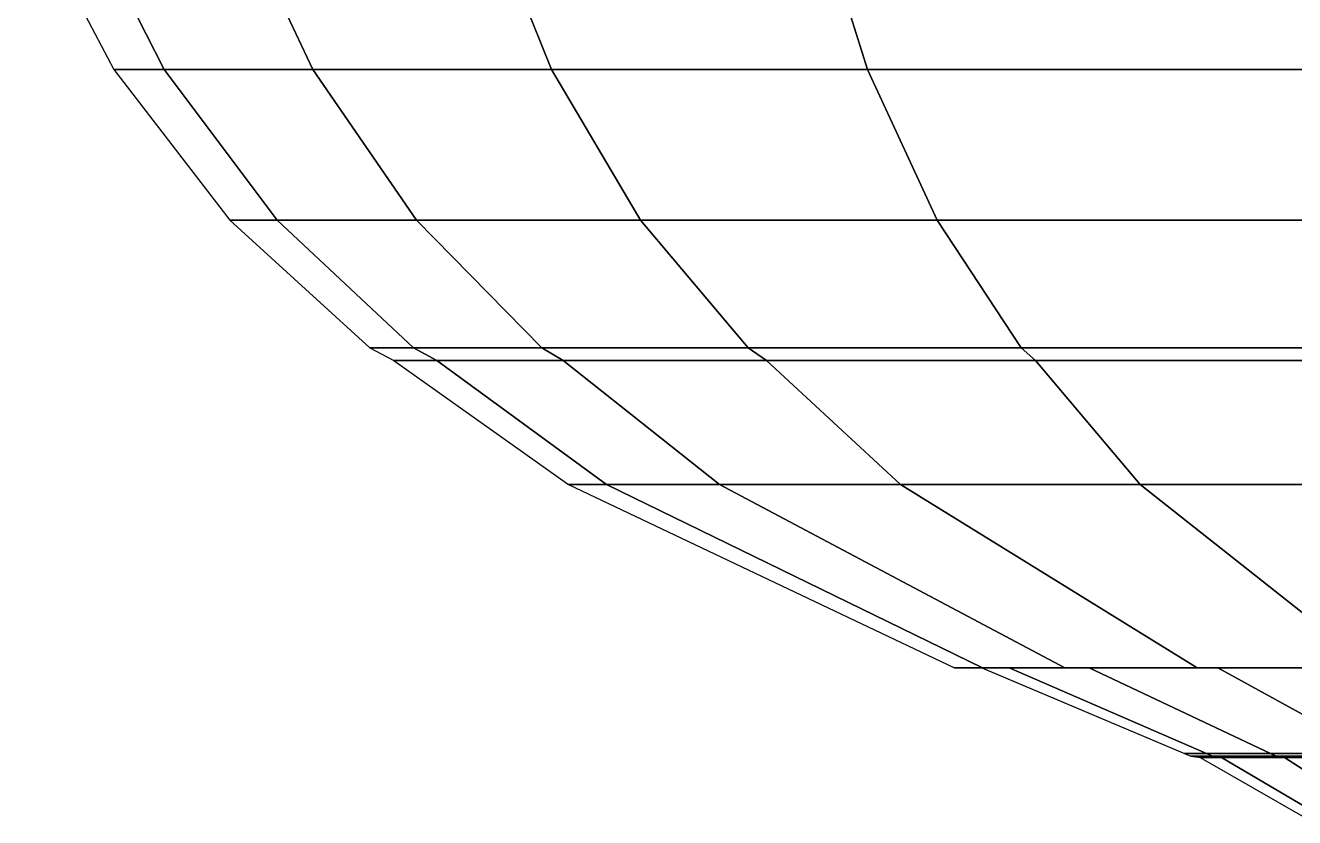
# Model space of a CAD drawing. Header units: millimetres. Extents: x 4647 to 73915, y -13612 to -8141.
# Drawn here: x 12019.26 to 12028.75, y -10742.53 to -10736.61 of the extents above; entities that cross this region are included whole.
import ezdxf

# ---------------------------------------------------------------- set-up
doc = ezdxf.new("R2010")
doc.units = ezdxf.units.MM
doc.layers.add('Furniture & Equipment', color=7, linetype='Continuous')

msp = doc.modelspace()

# ---------------------------------------------------------------- linework, layer by layer
for p, q in [((12019.2579, -10735.6758), (12019.919, -10736.9364)), ((12019.6525, -10735.6758), (12020.296, -10736.9364)), ((12020.296, -10736.9364), (12019.6525, -10735.6758)), ((12020.8154, -10735.6758), (12021.4067, -10736.9364)), ((12021.4067, -10736.9364), (12020.8154, -10735.6758)), ((12022.6843, -10735.6758), (12023.1918, -10736.9364)), ((12023.1918, -10736.9364), (12022.6843, -10735.6758)), ((12025.1591, -10735.6758), (12025.5558, -10736.9364)), ((12025.5558, -10736.9364), (12025.1591, -10735.6758)), ((12020.296, -10736.9364), (12019.919, -10736.9364)), ((12019.919, -10736.9364), (12020.7868, -10738.0617)), ((12019.919, -10736.9364), (12020.296, -10736.9364)), ((12021.4067, -10736.9364), (12020.296, -10736.9364)), ((12020.296, -10736.9364), (12021.1405, -10738.0617)), ((12021.1405, -10738.0617), (12020.296, -10736.9364)), ((12020.296, -10736.9364), (12021.4067, -10736.9364)), ((12023.1918, -10736.9364), (12021.4067, -10736.9364)), ((12021.4067, -10736.9364), (12022.1829, -10738.0617)), ((12022.1829, -10738.0617), (12021.4067, -10736.9364)), ((12021.4067, -10736.9364), (12023.1918, -10736.9364)), ((12025.5558, -10736.9364), (12023.1918, -10736.9364)), ((12023.1918, -10736.9364), (12023.8581, -10738.0617)), ((12023.8581, -10738.0617), (12023.1918, -10736.9364)), ((12023.1918, -10736.9364), (12025.5558, -10736.9364)), ((12029.5421, -10736.9364), (12025.5558, -10736.9364)), ((12025.5558, -10736.9364), (12026.0765, -10738.0617)), ((12025.5558, -10736.9364), (12029.5421, -10736.9364)), ((12026.0765, -10738.0617), (12025.5558, -10736.9364)), ((12021.1405, -10738.0617), (12020.7868, -10738.0617)), ((12020.7868, -10738.0617), (12021.8347, -10739.0177)), ((12020.7868, -10738.0617), (12021.1405, -10738.0617)), ((12022.1829, -10738.0617), (12021.1405, -10738.0617)), ((12021.1405, -10738.0617), (12022.1604, -10739.0177)), ((12022.1604, -10739.0177), (12021.1405, -10738.0617)), ((12021.1405, -10738.0617), (12022.1829, -10738.0617)), ((12023.8581, -10738.0617), (12022.1829, -10738.0617)), ((12022.1829, -10738.0617), (12023.1202, -10739.0177)), ((12023.1202, -10739.0177), (12022.1829, -10738.0617)), ((12022.1829, -10738.0617), (12023.8581, -10738.0617)), ((12026.0765, -10738.0617), (12023.8581, -10738.0617)), ((12023.8581, -10738.0617), (12024.6626, -10739.0177)), ((12024.6626, -10739.0177), (12023.8581, -10738.0617)), ((12023.8581, -10738.0617), (12026.0765, -10738.0617)), ((12029.8689, -10738.0617), (12026.0765, -10738.0617)), ((12026.0765, -10738.0617), (12026.7052, -10739.0177)), ((12026.0765, -10738.0617), (12029.8689, -10738.0617)), ((12026.7052, -10739.0177), (12026.0765, -10738.0617)), ((12022.1604, -10739.0177), (12021.8347, -10739.0177)), ((12021.8347, -10739.0177), (12022.0142, -10739.1126)), ((12021.8347, -10739.0177), (12022.1604, -10739.0177)), ((12023.1202, -10739.0177), (12022.1604, -10739.0177)), ((12022.1604, -10739.0177), (12022.3351, -10739.1126)), ((12022.3351, -10739.1126), (12022.1604, -10739.0177)), ((12022.1604, -10739.0177), (12023.1202, -10739.0177)), ((12024.6626, -10739.0177), (12023.1202, -10739.0177)), ((12023.1202, -10739.0177), (12023.2807, -10739.1126)), ((12023.2807, -10739.1126), (12023.1202, -10739.0177)), ((12023.1202, -10739.0177), (12024.6626, -10739.0177)), ((12026.7052, -10739.0177), (12024.6626, -10739.0177)), ((12024.6626, -10739.0177), (12024.8004, -10739.1126)), ((12024.8004, -10739.1126), (12024.6626, -10739.0177)), ((12024.6626, -10739.0177), (12026.7052, -10739.0177)), ((12030.2635, -10739.0177), (12026.7052, -10739.0177)), ((12026.7052, -10739.0177), (12026.8129, -10739.1126)), ((12026.7052, -10739.0177), (12030.2635, -10739.0177)), ((12026.8129, -10739.1126), (12026.7052, -10739.0177)), ((12022.3351, -10739.1126), (12022.0142, -10739.1126)), ((12022.0142, -10739.1126), (12023.3188, -10740.0404)), ((12022.0142, -10739.1126), (12022.3351, -10739.1126)), ((12023.2807, -10739.1126), (12022.3351, -10739.1126)), ((12022.3351, -10739.1126), (12023.6048, -10740.0404)), ((12023.6048, -10740.0404), (12022.3351, -10739.1126)), ((12022.3351, -10739.1126), (12023.2807, -10739.1126)), ((12024.8004, -10739.1126), (12023.2807, -10739.1126)), ((12023.2807, -10739.1126), (12024.4476, -10740.0404)), ((12024.4476, -10740.0404), (12023.2807, -10739.1126)), ((12023.2807, -10739.1126), (12024.8004, -10739.1126)), ((12026.8129, -10739.1126), (12024.8004, -10739.1126)), ((12024.8004, -10739.1126), (12025.802, -10740.0404)), ((12025.802, -10740.0404), (12024.8004, -10739.1126)), ((12024.8004, -10739.1126), (12026.8129, -10739.1126)), ((12030.3311, -10739.1126), (12026.8129, -10739.1126)), ((12026.8129, -10739.1126), (12027.5957, -10740.0404)), ((12026.8129, -10739.1126), (12030.3311, -10739.1126)), ((12027.5957, -10740.0404), (12026.8129, -10739.1126)), ((12023.3188, -10740.0404), (12026.2072, -10741.41)), ((12023.6048, -10740.0404), (12023.3188, -10740.0404)), ((12023.3188, -10740.0404), (12023.6048, -10740.0404)), ((12024.4476, -10740.0404), (12023.6048, -10740.0404)), ((12023.6048, -10740.0404), (12026.4159, -10741.41)), ((12026.411, -10741.4075), (12023.6048, -10740.0404)), ((12023.6048, -10740.0404), (12024.4476, -10740.0404)), ((12025.802, -10740.0404), (12024.4476, -10740.0404)), ((12024.4476, -10740.0404), (12027.0311, -10741.41)), ((12027.0311, -10741.41), (12024.4476, -10740.0404)), ((12024.4476, -10740.0404), (12025.802, -10740.0404)), ((12027.5957, -10740.0404), (12025.802, -10740.0404)), ((12025.802, -10740.0404), (12028.0196, -10741.41)), ((12028.0196, -10741.41), (12025.802, -10740.0404)), ((12025.802, -10740.0404), (12027.5957, -10740.0404)), ((12030.8224, -10740.0404), (12027.5957, -10740.0404)), ((12027.5957, -10740.0404), (12029.3287, -10741.41)), ((12027.5957, -10740.0404), (12030.8224, -10740.0404)), ((12029.3287, -10741.41), (12027.5957, -10740.0404)), ((12026.4057, -10741.4075), (12026.2072, -10741.41)), ((12026.2072, -10741.41), (12026.4057, -10741.4075)), ((12026.2072, -10741.41), (12026.4114, -10741.41)), ((12026.411, -10741.4075), (12026.4057, -10741.4075)), ((12026.4057, -10741.4075), (12027.9269, -10742.0506)), ((12026.4114, -10741.41), (12026.4057, -10741.4075)), ((12026.4057, -10741.4075), (12026.411, -10741.4075)), ((12026.4159, -10741.41), (12026.411, -10741.4075)), ((12026.6147, -10741.41), (12026.4159, -10741.41)), ((12026.4159, -10741.41), (12027.0311, -10741.41)), ((12026.6147, -10741.41), (12028.0896, -10742.0506)), ((12027.0311, -10741.41), (12026.6147, -10741.41)), ((12028.0896, -10742.0506), (12026.6147, -10741.41)), ((12027.2137, -10741.41), (12027.0311, -10741.41)), ((12027.0311, -10741.41), (12028.0196, -10741.41)), ((12028.0196, -10741.41), (12027.2137, -10741.41)), ((12027.2137, -10741.41), (12028.5692, -10742.0506)), ((12028.5692, -10742.0506), (12027.2137, -10741.41)), ((12028.1764, -10741.41), (12028.0196, -10741.41)), ((12028.0196, -10741.41), (12029.3287, -10741.41)), ((12029.3287, -10741.41), (12028.1764, -10741.41)), ((12028.1764, -10741.41), (12029.3399, -10742.0506)), ((12029.3399, -10742.0506), (12028.1764, -10741.41)), ((12028.0896, -10742.0506), (12027.9269, -10742.0506)), ((12027.9269, -10742.0506), (12027.9731, -10742.0701)), ((12027.9269, -10742.0506), (12028.0896, -10742.0506)), ((12028.1346, -10742.0701), (12027.9731, -10742.0701)), ((12027.9731, -10742.0701), (12028.0436, -10742.0805)), ((12027.9731, -10742.0701), (12028.1346, -10742.0701)), ((12028.2032, -10742.0805), (12028.0436, -10742.0805)), ((12028.0436, -10742.0805), (12028.8256, -10742.5301)), ((12028.0436, -10742.0805), (12028.2032, -10742.0805)), ((12028.5692, -10742.0506), (12028.0896, -10742.0506)), ((12028.0896, -10742.0506), (12028.1346, -10742.0701)), ((12028.1346, -10742.0701), (12028.0896, -10742.0506)), ((12028.0896, -10742.0506), (12028.5692, -10742.0506)), ((12028.6105, -10742.0701), (12028.1346, -10742.0701)), ((12028.1346, -10742.0701), (12028.2032, -10742.0805)), ((12028.2032, -10742.0805), (12028.1346, -10742.0701)), ((12028.1346, -10742.0701), (12028.6105, -10742.0701)), ((12028.6736, -10742.0805), (12028.2032, -10742.0805)), ((12028.2032, -10742.0805), (12028.9643, -10742.5301)), ((12028.9643, -10742.5301), (12028.2032, -10742.0805)), ((12028.2032, -10742.0805), (12028.6736, -10742.0805)), ((12029.3399, -10742.0506), (12028.5692, -10742.0506)), ((12028.5692, -10742.0506), (12028.6105, -10742.0701)), ((12028.6105, -10742.0701), (12028.5692, -10742.0506)), ((12028.5692, -10742.0506), (12029.3399, -10742.0506)), ((12029.3754, -10742.0701), (12028.6105, -10742.0701)), ((12028.6105, -10742.0701), (12028.6736, -10742.0805)), ((12028.6736, -10742.0805), (12028.6105, -10742.0701)), ((12028.6105, -10742.0701), (12029.3754, -10742.0701)), ((12029.4295, -10742.0805), (12028.6736, -10742.0805)), ((12028.6736, -10742.0805), (12029.373, -10742.5301)), ((12029.373, -10742.5301), (12028.6736, -10742.0805)), ((12028.6736, -10742.0805), (12029.4295, -10742.0805))]:
    msp.add_line(p, q)
at = {"layer": 'Furniture & Equipment', "color": 161, "lineweight": 25}
for p, q in [((12019.2579, -10735.6758), (12019.919, -10736.9364)), ((12019.919, -10736.9364), (12020.7868, -10738.0617)), ((12020.7868, -10738.0617), (12021.8347, -10739.0177)), ((12021.8347, -10739.0177), (12022.0142, -10739.1126)), ((12022.0142, -10739.1126), (12023.3188, -10740.0404)), ((12023.3188, -10740.0404), (12026.2072, -10741.41)), ((12026.2072, -10741.41), (12026.4159, -10741.41)), ((12026.4114, -10741.41), (12027.9269, -10742.0506)), ((12026.4159, -10741.41), (12027.0311, -10741.41)), ((12027.0311, -10741.41), (12028.0196, -10741.41)), ((12028.0196, -10741.41), (12029.3287, -10741.41)), ((12027.9269, -10742.0506), (12027.9731, -10742.0701)), ((12027.9731, -10742.0701), (12028.0436, -10742.0805)), ((12028.0436, -10742.0805), (12028.8256, -10742.5301))]:
    msp.add_line(p, q, dxfattribs=at)

doc.saveas('drawing.dxf')
